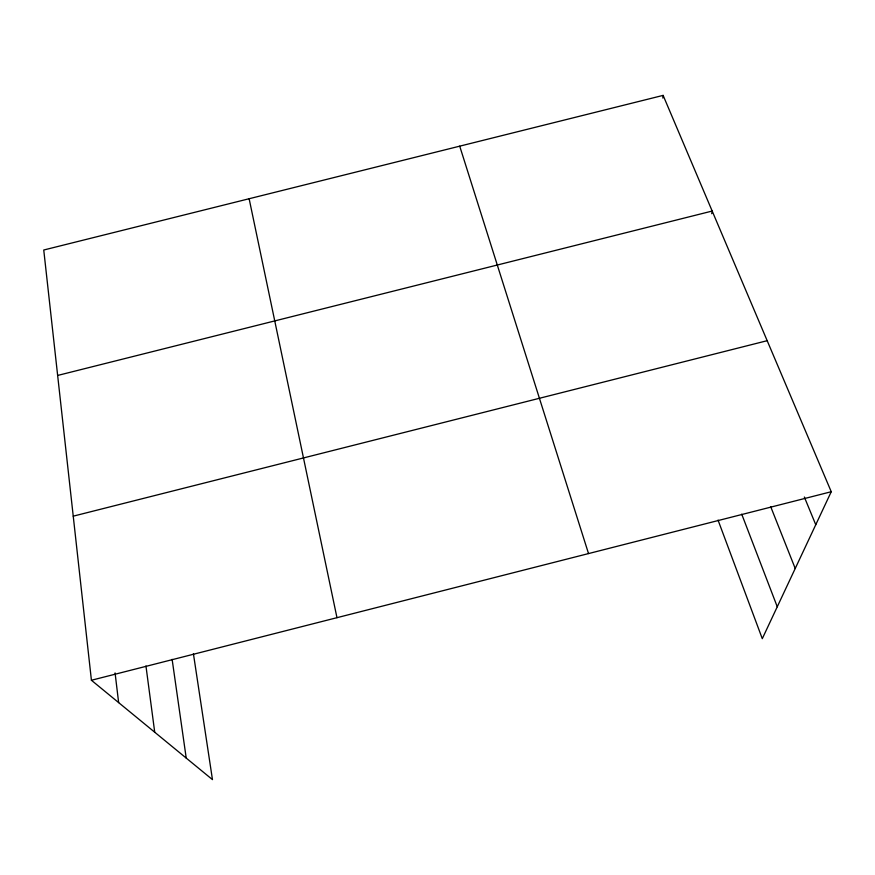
<?xml version="1.0" encoding="UTF-8"?>
<svg xmlns="http://www.w3.org/2000/svg" width="875" height="875" viewBox="0 0 875 875"><rect width="100%" height="100%" fill="white"/><g stroke="black" fill="none" stroke-linecap="round" stroke-linejoin="round"><path stroke-width="1.31" d="M662.834 98.077L663.119 95.386L43.75 250.009L91.416 680.258L212.461 779.614L193.419 653.734M711.725 213.697L712.184 211.05L57.641 375.452M663.119 95.386L831.25 491.728L762.289 638.673L718.036 520.089M91.416 680.258L831.25 491.728M73.237 516.163L767.178 340.692M804.344 497.022L815.763 524.727M770.722 506.734L795.222 568.498M741.727 514.172L777.262 606.769M459.714 146.158L588.525 553.58M249.134 198.734L336.973 617.684M172.123 659.323L186.222 758.078M145.95 665.952L154.722 732.222M115.073 672.919L118.639 702.603"/></g></svg>
